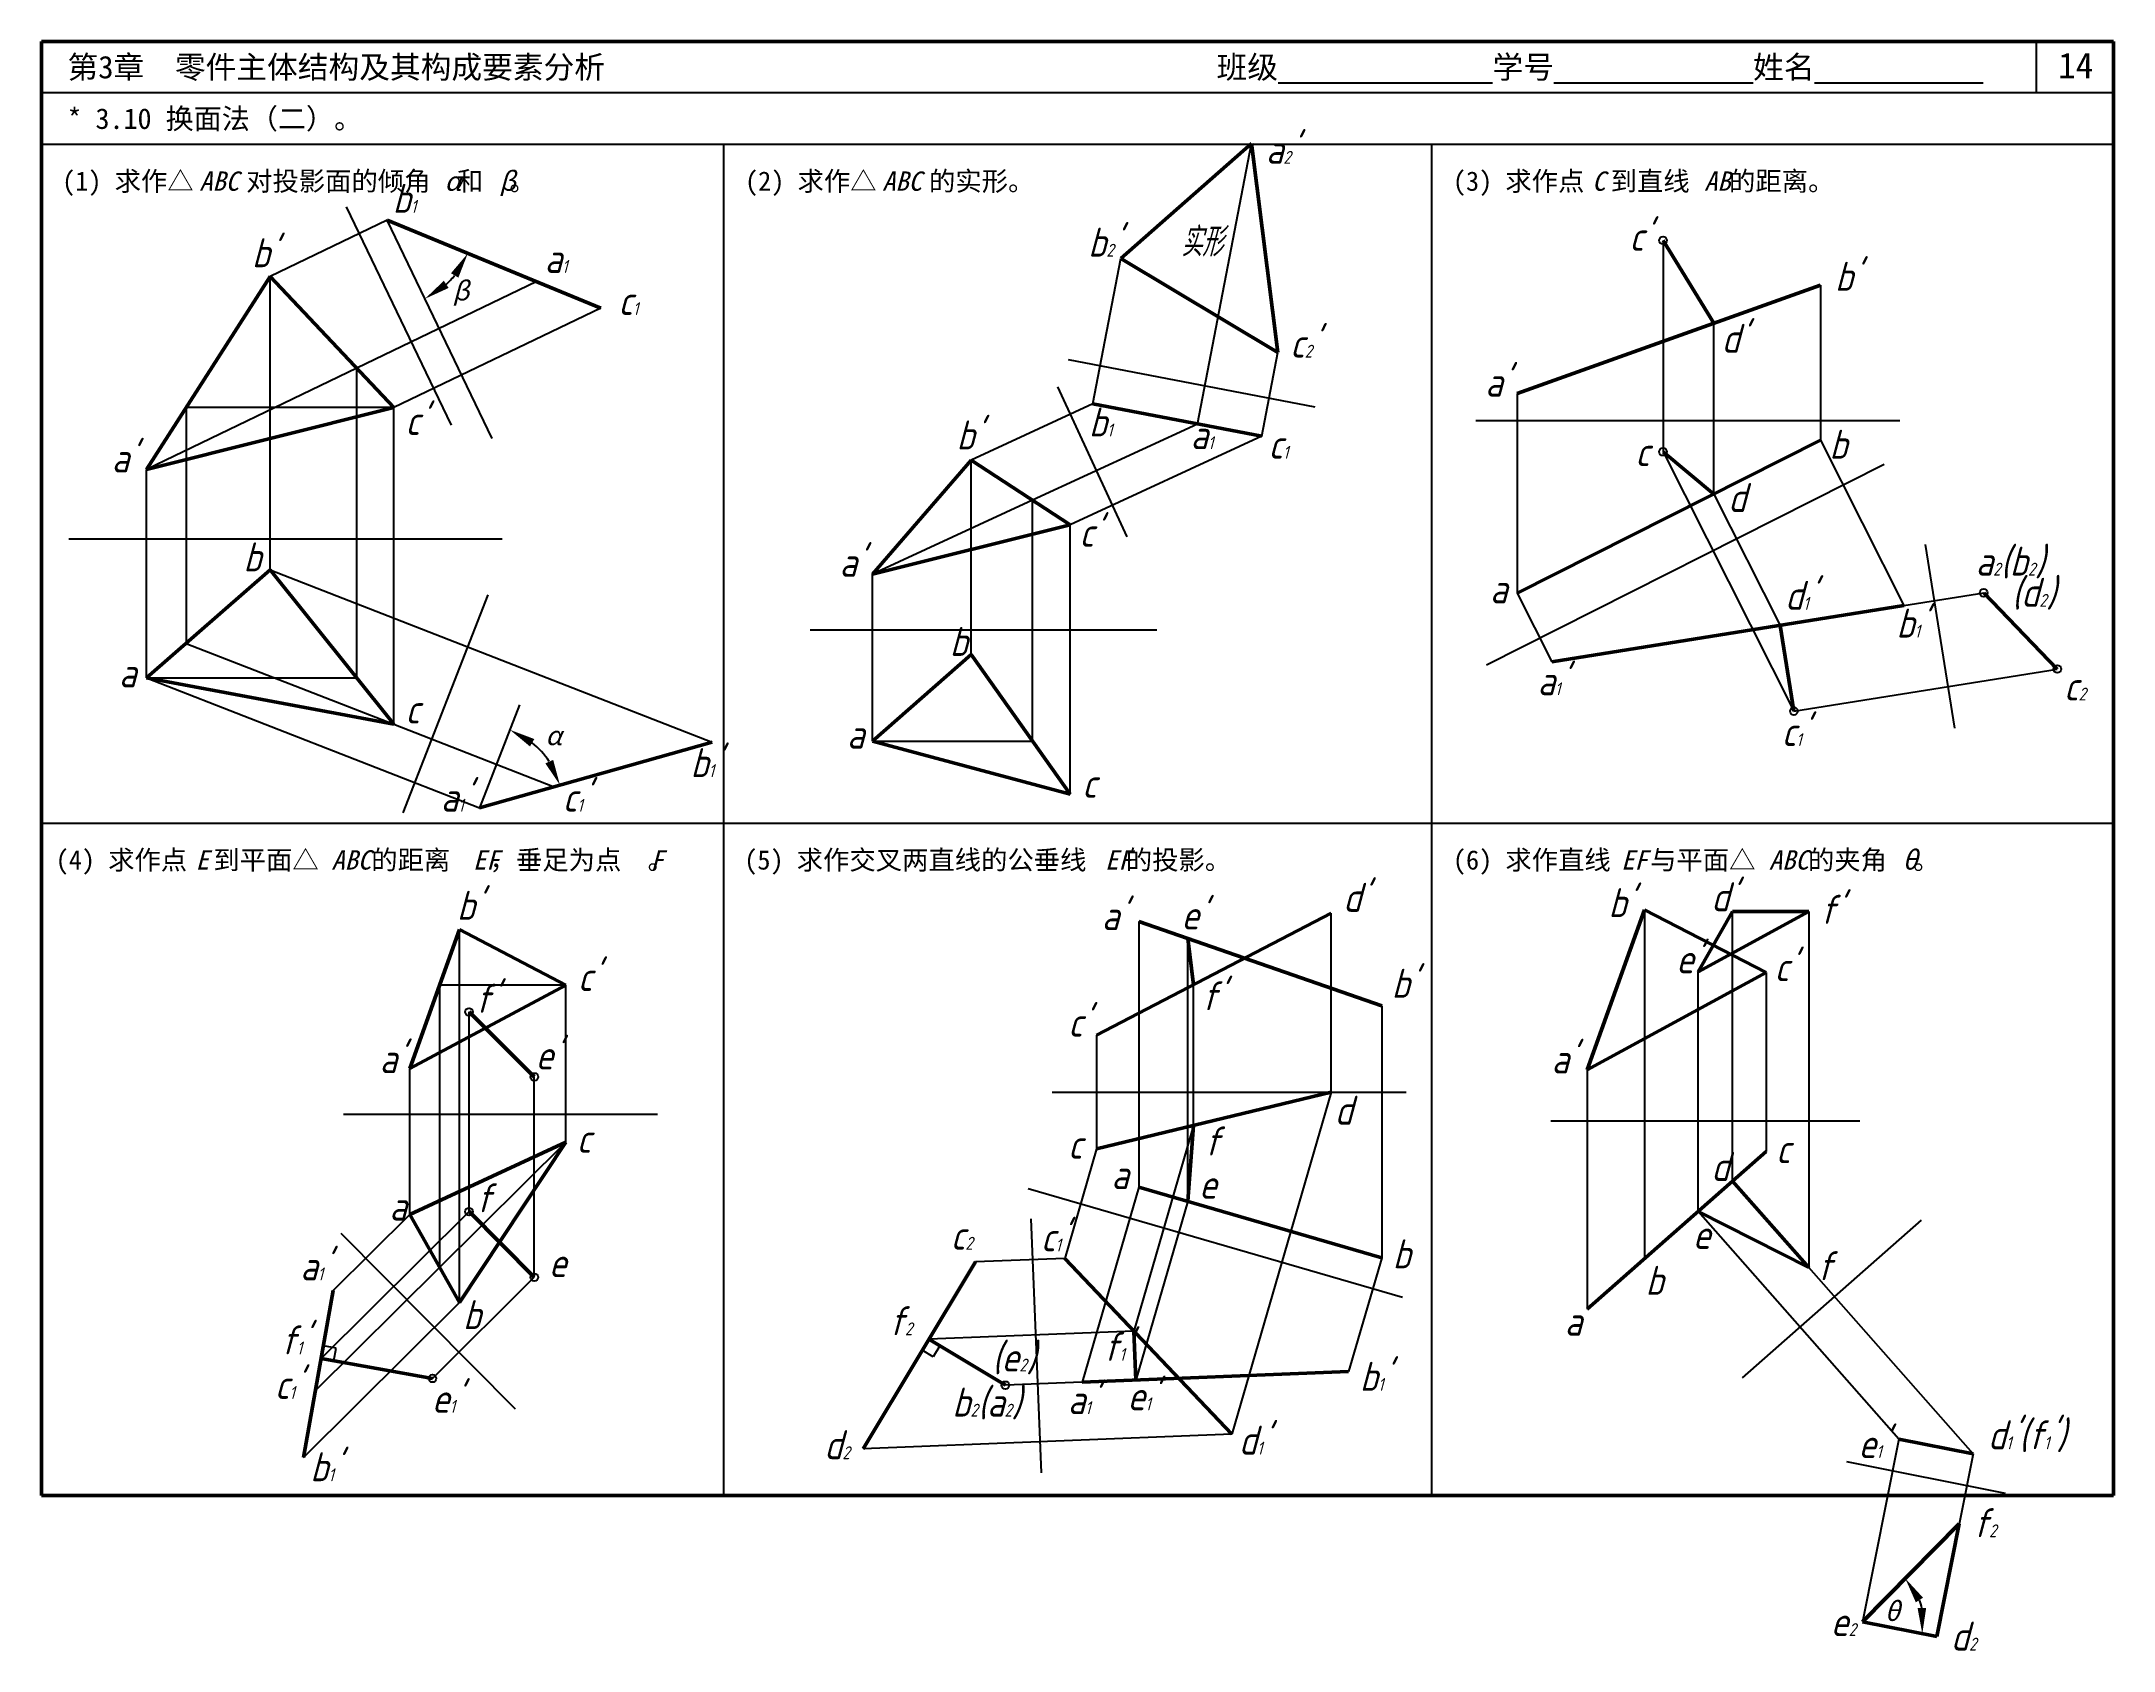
# Model space of a CAD drawing. Header units: millimetres. Extents: x 0 to 322, y -24 to 226.
import ezdxf

# ---------------------------------------------------------------- set-up
doc = ezdxf.new("R2010")
doc.units = ezdxf.units.MM
doc.header["$LTSCALE"] = 0.25
doc.layers.add('答案', color=1, linetype='Continuous')
doc.layers.add('细实线层', color=7, linetype='Continuous')
doc.layers.add('粗实线层', color=7, linetype='Continuous', lineweight=50)
doc.styles.get("Standard").update_dxf_attribs({"font": 'gbeitc.shx', "height": 4.5, "bigfont": 'gbcbig.shx'})
doc.styles.add('宋体', font='', dxfattribs={"height": 3})
doc.styles.add('宋体-斜体', font='', dxfattribs={"oblique": 15, "height": 3})
doc.styles.get('宋体').set_extended_font_data('SimSun')
doc.styles.get('宋体-斜体').set_extended_font_data('SimSun')

msp = doc.modelspace()

# ---------------------------------------------------------------- linework, layer by layer
at = {"lineweight": 50}
for p, q in [((322, 226), (0, 226)), ((0, 226), (0, 0)), ((322, 0), (322, 226)), ((0, 0), (322, 0))]:
    msp.add_line(p, q, dxfattribs=at)
for p, q in [((310, 218), (310, 226)), ((322, 218), (0, 218)), ((322, 210), (0, 210)), ((106, 210), (106, 0)), ((216, 210), (216, 0)), ((0, 104.5), (322, 104.5))]:
    msp.add_line(p, q)
at = {"layer": '答案', "lineweight": 50}
for p, q in [((167.75, 192.26), (188.04, 210.13)), ((188.04, 210.13), (192.13, 177.67)), ((86.93, 184.57), (53.71, 198.22)), ((259.89, 182.21), (251.99, 195.07)), ((192.13, 177.67), (167.75, 192.26)), ((189.62, 164.63), (163.4, 169.67)), ((259.89, 155.65), (251.99, 162.22)), ((313.26, 128.46), (301.82, 140.3)), ((234.72, 129.56), (289.41, 138.32)), ((272.33, 121.91), (270.2, 135.24)), ((104.25, 117.09), (68.08, 106.91)), ((257.45, 81.42), (262.8, 90.76)), ((274.63, 90.76), (262.8, 90.76)), ((178.12, 86.6), (179.04, 79.38)), ((66.45, 75.17), (76.59, 65.07)), ((178.12, 45.73), (179.04, 57.53)), ((274.63, 35.46), (262.8, 48.88)), ((76.59, 33.93), (66.45, 44.13)), ((145.13, 36.3), (127.68, 7.27)), ((159.02, 36.85), (184.97, 9.54)), ((40.71, 5.91), (45.34, 31.85)), ((149.79, 17.15), (137.91, 24.29)), ((169.75, 25.55), (170.05, 17.95)), ((60.76, 18.2), (43.45, 21.29)), ((161.73, 17.62), (203.13, 19.26)), ((288.65, 8.78), (300.17, 6.49)), ((298.01, -4.39), (282.99, -19.64)), ((294.52, -21.93), (298.01, -4.39)), ((282.99, -19.64), (294.52, -21.93))]:
    msp.add_line(p, q, dxfattribs=at)
at = {"layer": '答案'}
for p, q in [((179.66, 166.54), (188.04, 210.13)), ((63.73, 166.36), (47.4, 200.28)), ((53.71, 198.22), (35.55, 189.48)), ((70.05, 164.31), (53.71, 198.22)), ((163.4, 169.67), (167.75, 192.26)), ((76.96, 188.67), (48.99, 175.2)), ((86.93, 184.57), (54.75, 169.08)), ((259.89, 155.65), (259.89, 182.21)), ((189.62, 164.63), (192.13, 177.67)), ((48.99, 175.2), (16.35, 159.48)), ((48.99, 127.08), (48.99, 175.2)), ((197.92, 169.14), (159.58, 176.51)), ((168.73, 149), (157.94, 172.34)), ((54.75, 169.08), (22.5, 169.08)), ((22.5, 169.08), (22.5, 132.45)), ((163.4, 169.67), (144.49, 160.92)), ((179.66, 166.54), (154.01, 154.68)), ((189.62, 164.63), (159.85, 150.86)), ((251.99, 162.22), (272.33, 121.91)), ((276.44, 164.01), (289.41, 138.32)), ((224.54, 129.12), (286.33, 160.3)), ((154.01, 154.68), (129.13, 143.18)), ((154.01, 117.26), (154.01, 154.68)), ((259.89, 155.65), (270.2, 135.24)), ((297.33, 119.26), (292.76, 147.83)), ((35.55, 143.88), (104.25, 117.09)), ((69.38, 139.99), (56.18, 106.13)), ((229.34, 140.23), (234.72, 129.56)), ((289.41, 138.32), (301.82, 140.3)), ((22.5, 132.45), (54.75, 119.88)), ((16.35, 127.08), (68.08, 106.91)), ((16.35, 127.08), (48.99, 127.08)), ((272.33, 121.91), (313.26, 128.46)), ((74.31, 122.9), (68.08, 106.91)), ((54.75, 119.88), (79.65, 110.17)), ((129.13, 117.26), (154.01, 117.26)), ((262.8, 48.88), (262.8, 90.76)), ((178.12, 45.73), (178.12, 86.6)), ((81.47, 79.33), (61.87, 79.33)), ((61.87, 79.33), (61.87, 35.46)), ((179.04, 57.53), (179.04, 79.38)), ((66.45, 44.13), (66.45, 75.17)), ((200.4, 62.68), (184.97, 9.54)), ((61.87, 35.46), (81.47, 54.94)), ((179.04, 57.53), (169.75, 25.55)), ((163.97, 53.9), (159.02, 36.85)), ((153.35, 47.71), (211.48, 30.84)), ((170.53, 47.93), (161.73, 17.62)), ((178.12, 45.73), (170.05, 17.95)), ((43.45, 21.29), (66.45, 44.13)), ((45.34, 31.85), (57.25, 43.68)), ((153.77, 43), (155.33, 3.55)), ((288.65, 8.78), (257.45, 44.17)), ((264.35, 18.28), (292.18, 42.81)), ((73.69, 13.43), (46.59, 40.72)), ((42.56, 16.29), (61.87, 35.46)), ((159.02, 36.85), (145.13, 36.3)), ((208.28, 36.97), (203.13, 19.26)), ((300.17, 6.49), (274.63, 35.46)), ((60.76, 18.2), (76.59, 33.93)), ((40.71, 5.91), (64.95, 29.99)), ((45.78, 22.91), (43.81, 23.26)), ((45.42, 20.94), (45.78, 22.91)), ((138.59, 21.55), (136.88, 22.58)), ((169.75, 25.55), (137.91, 24.29)), ((139.62, 23.26), (138.59, 21.55)), ((161.73, 17.62), (149.79, 17.15)), ((184.97, 9.54), (127.68, 7.27)), ((288.65, 8.78), (282.99, -19.64)), ((300.17, 6.49), (294.52, -21.93)), ((280.49, 5.31), (305.18, 0.39))]:
    msp.add_line(p, q, dxfattribs=at)
for centre in [(301.82, 140.3), (313.26, 128.46), (272.33, 121.91), (66.45, 75.17), (66.45, 44.13), (60.76, 18.2), (149.79, 17.15)]:
    msp.add_circle(centre, 0.6, dxfattribs=at)
for centre, radius, start, end in [((53.71, 198.22), 13.57, 312.6675, 320.7053), ((68.08, 106.91), 12.99, 33.4443, 50.9805), ((282.99, -19.64), 9.47, 13.1331, 21.0661)]:
    msp.add_arc(centre, radius, start, end, dxfattribs=at)
for points in [[(63.64, 189.97), (64.79, 189.29), (66.26, 193.06)], [(63.28, 187.69), (62.53, 188.8), (59.6, 186)], [(75.92, 116.42), (76.59, 117.58), (72.8, 119.01)], [(79.52, 114.34), (78.31, 113.79), (80.58, 110.43)]]:
    msp.add_solid(points, dxfattribs=at)
at = {"layer": '答案', "lineweight": 50}
for points in [[(291.27, -16.6), (292.39, -15.87), (289.64, -12.89)], [(292.88, -17.48), (291.55, -17.5), (292.28, -21.49)]]:
    msp.add_solid(points, dxfattribs=at)
at = {"layer": '粗实线层'}
for p, q in [((16.35, 159.48), (35.55, 189.48)), ((35.55, 189.48), (54.75, 169.08)), ((276.44, 188.12), (229.34, 171.3)), ((54.75, 169.08), (16.35, 159.48)), ((229.34, 140.23), (276.44, 164.01)), ((129.13, 143.18), (144.49, 160.92)), ((144.49, 160.92), (159.85, 150.86)), ((159.85, 150.86), (129.13, 143.18)), ((16.35, 127.08), (35.55, 143.88)), ((35.55, 143.88), (54.75, 119.88)), ((129.13, 117.26), (144.49, 130.7)), ((144.49, 130.7), (159.85, 109.01)), ((54.75, 119.88), (16.35, 127.08)), ((159.85, 109.01), (129.13, 117.26)), ((200.4, 90.52), (163.97, 71.53)), ((240.2, 66.17), (249.11, 91.01)), ((249.11, 91.01), (268.02, 81.29)), ((257.45, 81.42), (274.63, 90.76)), ((64.95, 87.96), (57.25, 66.38)), ((81.47, 79.33), (64.95, 87.96)), ((170.53, 89.24), (208.28, 76.12)), ((268.02, 81.29), (240.2, 66.17)), ((57.25, 66.38), (81.47, 79.33)), ((163.97, 53.9), (200.4, 62.68)), ((81.47, 54.94), (57.25, 43.68)), ((64.95, 29.99), (81.47, 54.94)), ((240.2, 28.96), (268.02, 53.49)), ((170.53, 47.93), (208.28, 36.97)), ((57.25, 43.68), (64.95, 29.99)), ((257.45, 44.17), (274.63, 35.46))]:
    msp.add_line(p, q, dxfattribs=at)
at = {"layer": '细实线层'}
for p, q in [((251.99, 195.07), (251.99, 162.22)), ((35.55, 143.88), (35.55, 189.48)), ((276.44, 188.12), (276.44, 164.01)), ((229.34, 171.3), (229.34, 140.23)), ((54.75, 119.88), (54.75, 169.08)), ((222.9, 167.1), (288.79, 167.1)), ((16.35, 127.08), (16.35, 159.48)), ((144.49, 130.7), (144.49, 160.92)), ((4.26, 148.68), (71.59, 148.68)), ((159.85, 109.01), (159.85, 150.86)), ((129.13, 117.26), (129.13, 143.18)), ((119.45, 134.54), (173.32, 134.54)), ((200.4, 62.68), (200.4, 90.52)), ((249.11, 91.01), (249.11, 36.81)), ((274.63, 90.76), (274.63, 35.46)), ((64.95, 29.99), (64.95, 87.96)), ((170.53, 89.24), (170.53, 47.93)), ((257.45, 44.17), (257.45, 81.42)), ((268.02, 81.29), (268.02, 53.49)), ((81.47, 54.94), (81.47, 79.33)), ((208.28, 76.12), (208.28, 36.97)), ((163.97, 71.53), (163.97, 53.9)), ((57.25, 43.68), (57.25, 66.38)), ((76.59, 33.93), (76.59, 65.07)), ((240.2, 66.17), (240.2, 28.96)), ((157.08, 62.68), (212.07, 62.68)), ((46.92, 59.25), (95.74, 59.25)), ((234.56, 58.22), (282.55, 58.22))]:
    msp.add_line(p, q, dxfattribs=at)
for centre in [(251.99, 195.07), (251.99, 162.22), (76.59, 65.07), (76.59, 33.93)]:
    msp.add_circle(centre, 0.6, dxfattribs=at)

# ---------------------------------------------------------------- texts
at = {"style": '宋体'}
for s, height, p in [('第3章  零件主体结构及其构成要素分析', 3.5, (4.05, 220.26)), ('班级%%U              %%U学号%%U             %%U姓名%%U           ', 3.5, (182.61, 220.26)), ('14', 4, (313.4, 220.26)), ('* 3.10 换面法（二）。', 3.2, (4.05, 212.4)), ('(1) 求作△    对投影面的倾角  和  。', 3, (3.21, 202.79)), ('(2) 求作△    的实形。', 3, (109.33, 202.79)), ('(3) 求作点  到直线   的距离。', 3, (219.33, 202.79)), ('(4) 求作点  到平面△    的距离   ，垂足为点  。', 3, (2.2, 97.29)), ('(5) 求作交叉两直线的公垂线   的投影。', 3, (109.21, 97.29)), ('(6) 求作直线   与平面△    的夹角  。', 3, (219.33, 97.29))]:
    msp.add_text(s, height=height, dxfattribs=at).set_placement(p)
at = {"style": '宋体-斜体', "oblique": 15}
for s, p in [('β', (71.16, 202.79)), ('ABC', (24.54, 202.79)), ('α', (62.65, 202.79)), ('ABC', (130.66, 202.79)), ('C', (240.98, 202.79)), ('AB', (258.39, 202.79)), ('E', (23.97, 97.29)), ('ABC', (45.08, 97.29)), ('EF', (67.07, 97.29)), ('F', (94.63, 97.29)), ('EF', (165.29, 97.29)), ('EF', (245.49, 97.29)), ('ABC', (268.46, 97.29)), ('θ', (289.19, 97.29))]:
    msp.add_text(s, height=3, dxfattribs=at).set_placement(p)
at = {"layer": '答案'}
for s, p in [('实形', (177.06, 192.59)), ("d'", (261.08, 177.61)), ('d', (262.1, 152.86)), ("e'", (177.13, 87.98)), ("d'", (259.47, 90.81)), ("f'", (180.31, 75.42)), ("f'", (67.41, 75.02)), ('f', (180.73, 52.84)), ('d', (259.47, 48.89)), ('f', (67.55, 44.02)), ('e', (179.88, 46.14))]:
    msp.add_text(s, height=4.5, dxfattribs=at).set_placement(p)
at = {"layer": '答案', "style": '宋体-斜体', "oblique": 15}
for s, p in [('β', (63.91, 185.74)), ('α', (78.32, 116.63)), ('θ', (286.43, -19.48))]:
    msp.add_text(s, height=3, dxfattribs=at).set_placement(p)
at = {"layer": '答案', "char_height": 4.5, "width": 22.6752, "attachment_point": 1}
for s, insert in [("a{\\H0.44444x;2}'", (190.28, 211.49)), ('b{\\H0.44444x;1}', (54.58, 203.86)), ("b{\\H0.44444x;2}'", (162.65, 197.05)), ('a{\\H0.44444x;1}', (78.19, 194.52)), ('c{\\H0.44444x;1}', (89.64, 187.98)), ("c{\\H0.44444x;2}'", (194.03, 181.36)), ('b{\\H0.44444x;1}', (162.77, 169.1)), ('a{\\H0.44444x;1}', (178.57, 167.13)), ('c{\\H0.44444x;1}', (190.66, 165.65)), ('a{\\H0.44444x;2}(b{\\H0.44444x;2})', (300.57, 147.48)), ("d{\\H0.44444x;1}'", (270.94, 142.16)), ('(d{\\H0.44444x;2})', (306.19, 142.63)), ("b{\\H0.44444x;1}'", (288.25, 137.84)), ("a{\\H0.44444x;1}'", (232.49, 128.89)), ('c{\\H0.44444x;2}', (314.28, 128.07)), ("c{\\H0.44444x;1}'", (270.42, 120.99)), ("b{\\H0.44444x;1}'", (100.86, 116.16)), ("a{\\H0.44444x;1}'", (62.06, 110.79)), ("c{\\H0.44444x;1}'", (80.99, 110.79)), ("c{\\H0.44444x;1}'", (155.3, 42.45)), ("a{\\H0.44444x;1}'", (40.22, 37.94)), ('c{\\H0.44444x;2}', (141.29, 42.71)), ('f{\\H0.44444x;2}', (131.72, 29.41)), ("f{\\H0.44444x;1}'", (37.21, 26.44)), ("f{\\H0.44444x;1}'", (165.03, 25.43)), ('(e{\\H0.44444x;2})', (147.74, 23.78)), ("c{\\H0.44444x;1}'", (36.26, 19.51)), ("b{\\H0.44444x;1}'", (204.87, 20.77)), ("e{\\H0.44444x;1}'", (60.66, 17.36)), ('b{\\H0.44444x;2}(a{\\H0.44444x;2})', (141.53, 16.77)), ("a{\\H0.44444x;1}'", (159.49, 17.16)), ("e{\\H0.44444x;1}'", (168.75, 17.75)), ('d{\\H0.44444x;2}', (121.63, 10.15)), ("d{\\H0.44444x;1}'", (186.07, 10.86)), ("e{\\H0.44444x;1}'", (282.34, 10.32)), ("d{\\H0.44444x;1}'(f{\\H0.44444x;1}')", (302.47, 11.69)), ("b{\\H0.44444x;1}'", (41.77, 6.72)), ('f{\\H0.44444x;2}', (300.18, -1.98)), ('e{\\H0.44444x;2}', (278.04, -17.33)), ('d{\\H0.44444x;2}', (296.71, -19.59))]:
    msp.add_mtext(s, dxfattribs=dict(at, insert=insert))
at = {"layer": '细实线层'}
for s, p in [("c'", (246.74, 193.46)), ("b'", (32.7, 190.9)), ("b'", (278.71, 187.24)), ("a'", (224.35, 170.8)), ("c'", (56.54, 164.83)), ("b'", (142.2, 162.58)), ("a'", (10.91, 159.01)), ('b', (277.84, 161.14)), ('c', (247.66, 159.99)), ("c'", (161.28, 147.46)), ('b', (31.38, 143.63)), ("a'", (124.01, 142.8)), ('a', (225.1, 138.67)), ('b', (141.15, 130.49)), ('a', (12.04, 125.61)), ('c', (56.54, 119.99)), ('a', (125.17, 116.09)), ('c', (161.71, 108.45)), ("b'", (64.57, 89.48)), ("d'", (202.27, 90.72)), ("b'", (243.51, 89.9)), ("f'", (276.4, 88.85)), ("a'", (164.77, 87.88)), ("c'", (83.35, 78.41)), ("e'", (254.02, 81.17)), ("c'", (269.3, 79.94)), ("b'", (209.82, 77.36)), ("c'", (159.54, 71.32)), ("a'", (52.55, 65.65)), ("e'", (76.78, 66.22)), ("a'", (234.66, 65.61)), ('d', (200.95, 57.64)), ('c', (83.16, 53.26)), ('c', (159.51, 52.35)), ('c', (269.53, 51.65)), ('a', (166.26, 47.63)), ('a', (54.06, 42.74)), ('b', (209.98, 35.31)), ('e', (256.61, 38.33)), ('e', (78.84, 33.96)), ('b', (249.27, 31.19)), ('f', (275.93, 33.46)), ('b', (65.51, 25.86)), ('a', (236.7, 24.84))]:
    msp.add_text(s, height=4.5, dxfattribs=at).set_placement(p)

doc.saveas('drawing.dxf')
